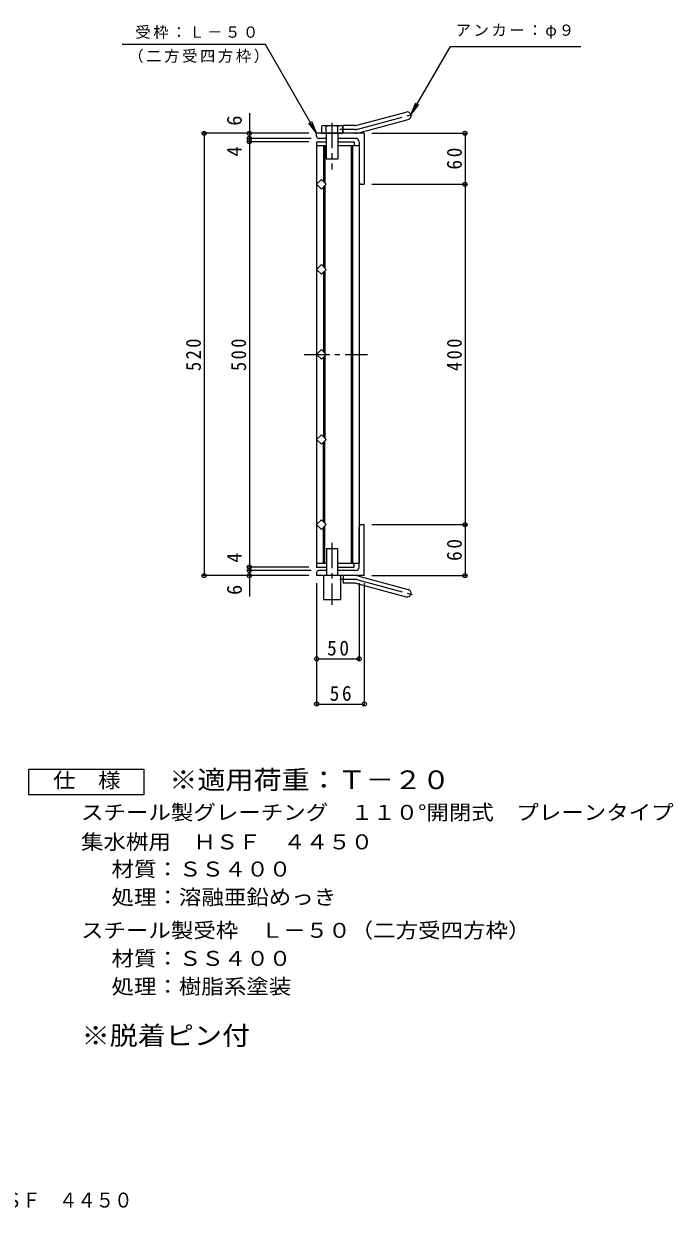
# Model space of a CAD drawing. Units: millimetres, scale not verified. Extents: x -846 to 877, y -823 to 705.
# Drawn here: x 114 to 877, y -823 to 571 of the extents above; entities that cross this region are included whole.
import ezdxf
from ezdxf.enums import TextEntityAlignment as Align

# ---------------------------------------------------------------- set-up
doc = ezdxf.new("R2010")
doc.units = ezdxf.units.MM
doc.header["$LTSCALE"] = 6
doc.header["$PDMODE"] = 32
doc.header["$PDSIZE"] = 4.8
doc.linetypes.add('CHAIN1', pattern=[8, 5, -1, 1, -1])
doc.linetypes.add('CHAIN2', pattern=[12, 9, -1, 1, -1])
for name, color, linetype, lineweight in [('A-1', 2, 'Continuous', 9), ('A-2', 3, 'Continuous', 9), ('A-4', 7, 'Continuous', 9), ('A-5', 7, 'Continuous', 9), ('A-9', 4, 'Continuous', 9), ('F-4_F-4ﾚｲﾔ', 2, 'Continuous', 9)]:
    doc.layers.add(name, color=color, linetype=linetype, lineweight=lineweight)
doc.layers.add('F-5_F-5ﾚｲﾔ', color=2, linetype='Continuous')
doc.styles.add('ＭＳ ゴシック', font='')
doc.styles.get('ＭＳ ゴシック').set_extended_font_data('MS Gothic')

msp = doc.modelspace()

# ---------------------------------------------------------------- linework, layer by layer
at = {"layer": 'A-1'}
for p, q in [((505.253, 451.497), (563.443, 467.09)), ((489.108, 442.19), (489.108, 451.191)), ((502.923, 451.191), (489.108, 451.191)), ((507.582, 442.804), (565.773, 458.396)), ((458.108, 438.69), (458.108, 442.19)), ((514.108, 442.19), (458.108, 442.19)), ((469.108, 436.191), (460.608, 436.191)), ((504.108, 436.191), (483.108, 436.191)), ((508.108, 432.191), (508.108, 384.691)), ((514.108, 442.19), (514.108, 382.191)), ((510.608, 382.191), (514.108, 382.191)), ((508.108, -67.81), (508.108, -20.31)), ((510.608, -17.81), (514.108, -17.81)), ((514.108, -77.81), (514.108, -17.81)), ((458.108, -74.31), (458.108, -77.81)), ((514.108, -77.81), (458.108, -77.81)), ((469.608, -71.81), (460.608, -71.81)), ((504.108, -71.81), (482.608, -71.81)), ((489.108, -77.81), (489.108, -86.81)), ((507.582, -78.423), (565.773, -94.015)), ((502.923, -86.81), (489.108, -86.81)), ((505.253, -87.116), (563.443, -102.709))]:
    msp.add_line(p, q, dxfattribs=at)
at = {"layer": 'A-1', "linetype": 'CHAIN2'}
for p, q in [((506.417, 447.151), (571.584, 464.612)), ((502.923, 446.69), (485.303, 446.69)), ((502.923, -82.31), (485.303, -82.31)), ((506.417, -82.77), (571.584, -100.231))]:
    msp.add_line(p, q, dxfattribs=at)
at = {"layer": 'A-1'}
for centre, radius, start, end in [((564.608, 462.743), 4.5, 285.00014, 104.99991), ((502.923, 460.191), 9, 270, 285.00002), ((460.608, 438.69), 2.5, 180, 270), ((502.923, 460.191), 18, 270, 285), ((504.108, 432.191), 4, 0, 90), ((510.608, 384.691), 2.5, 180, 270), ((510.608, -20.31), 2.5, 90, 180), ((504.108, -67.81), 4, 270, 0), ((460.608, -74.31), 2.5, 90, 180), ((502.923, -95.81), 18, 74.99998, 89.99998), ((502.923, -95.81), 9, 74.99998, 90), ((564.608, -98.362), 4.5, 255.00008, 74.99986)]:
    msp.add_arc(centre, radius, start, end, dxfattribs=at)
at = {"layer": 'A-1', "linetype": 'CHAIN2'}
for centre, start, end in [((502.923, 460.191), 270, 284.99995), ((502.923, -95.81), 75.00005, 90)]:
    msp.add_arc(centre, 13.5, start, end, dxfattribs=at)
at = {"layer": 'A-2'}
for p, q in [((458.108, 432.191), (458.108, -67.81)), ((458.108, 432.191), (469.108, 432.191)), ((483.108, 432.191), (502.108, 432.191)), ((502.108, 432.191), (502.108, 427.691)), ((458.108, 427.691), (469.108, 427.691)), ((466.108, 427.691), (466.108, 385.504)), ((467.608, 427.691), (467.608, 384.004)), ((483.108, 427.691), (508.108, 427.691)), ((498.608, 427.691), (498.608, -63.31)), ((500.108, 427.691), (500.108, -63.31)), ((508.108, 427.691), (508.108, -63.31)), ((466.108, 378.877), (466.108, 285.504)), ((467.608, 380.377), (467.608, 284.004)), ((458.108, 282.191), (463.765, 287.848)), ((463.765, 287.848), (469.422, 282.191)), ((466.108, 278.877), (466.108, 185.504)), ((467.608, 280.377), (467.608, 184.004)), ((458.108, 182.191), (463.765, 187.847)), ((463.765, 187.847), (469.422, 182.191)), ((466.108, 178.877), (466.108, 85.504)), ((467.608, 180.377), (467.608, 84.004)), ((458.108, 82.19), (463.765, 76.533)), ((463.765, 76.533), (469.422, 82.19)), ((466.108, -14.496), (466.108, 78.876)), ((467.608, -15.996), (467.608, 80.376)), ((466.108, -63.31), (466.108, -21.124)), ((467.608, -63.31), (467.608, -19.624)), ((458.108, -63.31), (469.608, -63.31)), ((458.108, -67.81), (469.608, -67.81)), ((482.608, -63.31), (508.108, -63.31)), ((482.608, -67.81), (502.108, -67.81)), ((502.108, -67.81), (502.108, -63.31))]:
    msp.add_line(p, q, dxfattribs=at)
at = {"layer": 'A-2', "linetype": 'CHAIN1'}
msp.add_line((443.47, 182.19), (517.687, 182.19), dxfattribs=at)
at = {"layer": 'A-2'}
for points in [[(469.422, 382.191), (463.765, 376.534), (458.108, 382.191), (463.765, 387.847)], [(469.422, -17.81), (463.765, -12.153), (458.108, -17.81), (463.765, -23.467)]]:
    msp.add_lwpolyline(points, close=True, dxfattribs=at)
for points in [[(469.422, 282.191), (463.765, 276.534), (458.108, 282.191)], [(469.422, 182.191), (463.765, 176.534), (458.108, 182.191)], [(469.422, 82.19), (463.765, 87.847), (458.108, 82.19)]]:
    msp.add_lwpolyline(points, dxfattribs=at)
at = {"layer": 'A-4'}
for p, q in [((379.027, 465.84), (379.027, -102.399)), ((449.108, 442.19), (324.146, 442.19)), ((325.946, 442.19), (325.946, -77.81)), ((451.608, 436.191), (377.227, 436.191)), ((449.108, 432.191), (377.227, 432.191)), ((388.027, 442.19), (380.827, 442.19)), ((523.108, 442.19), (634.232, 442.19)), ((632.432, 442.19), (632.432, 382.191)), ((523.108, 382.191), (634.232, 382.191)), ((632.432, 382.191), (632.432, -17.81)), ((523.108, -17.81), (634.232, -17.81)), ((632.432, -17.81), (632.432, -77.81)), ((449.108, -67.81), (377.227, -67.81)), ((449.108, -77.81), (324.146, -77.81)), ((451.608, -71.81), (377.227, -71.81)), ((523.108, -77.81), (634.232, -77.81)), ((458.108, -86.81), (458.108, -230.62)), ((508.108, -86.81), (508.108, -177.406)), ((514.108, -86.81), (514.108, -230.62)), ((458.108, -175.606), (508.108, -175.606)), ((458.108, -228.82), (514.108, -228.82))]:
    msp.add_line(p, q, dxfattribs=at)
for p in [(325.946, 442.19), (379.027, 442.19), (379.027, 436.191), (379.027, 432.191), (632.432, 442.19), (632.432, 382.191), (632.432, -17.81), (379.027, -67.81), (379.027, -71.81), (325.946, -77.81), (379.027, -77.81), (632.432, -77.81), (458.108, -175.606), (508.108, -175.606), (458.108, -228.82), (514.108, -228.82)]:
    msp.add_point(p, dxfattribs=at)
at = {"layer": 'A-5'}
for p, q in [((397.887, 546.496), (229.693, 546.496)), ((458.108, 442.19), (397.887, 546.496)), ((568.955, 463.907), (574.695, 477.766)), ((568.955, 463.907), (578.086, 475.808)), ((458.108, 442.19), (448.977, 454.091)), ((458.108, 442.19), (452.368, 456.049))]:
    msp.add_line(p, q, dxfattribs=at)
msp.add_lwpolyline([(568.955, 463.907), (615.383, 544.324), (768.565, 544.324)], dxfattribs=at)
at = {"layer": 'A-9'}
for p, q in [((466.389, 451.151), (485.828, 451.151)), ((469.108, 442.19), (469.108, 450.11)), ((483.108, 442.19), (483.108, 450.11)), ((488.547, 450.11), (488.547, 442.19)), ((469.108, 442.19), (469.108, 412.191)), ((483.108, 442.19), (483.108, 412.191)), ((469.108, 412.191), (483.108, 412.191)), ((469.608, -46.112), (482.608, -46.112)), ((469.608, -46.112), (469.608, -77.81)), ((482.608, -46.112), (482.608, -77.81)), ((466.108, -77.81), (466.108, -105.81)), ((486.108, -77.81), (486.108, -105.81)), ((466.108, -105.81), (486.108, -105.81))]:
    msp.add_line(p, q, dxfattribs=at)
at = {"layer": 'A-9', "linetype": 'CHAIN1'}
for p, q in [((476.108, 454.572), (476.108, 399.614)), ((476.108, -39.106), (476.108, -112.301))]:
    msp.add_line(p, q, dxfattribs=at)
at = {"layer": 'A-9'}
msp.add_lwpolyline([(463.669, 450.11), (463.669, 442.19), (488.547, 442.19)], dxfattribs=at)
for centre, radius, start, end in [((466.389, 447.077), 4.074, 48.12389, 131.8763), ((476.108, 427.084), 24.066, 73.09029, 106.90971), ((485.828, 447.077), 4.074, 48.1237, 131.87611)]:
    msp.add_arc(centre, radius, start, end, dxfattribs=at)
at = {"layer": 'F-4_F-4ﾚｲﾔ'}
msp.add_lwpolyline([(119.959, -335.42), (119.959, -305.42), (254.959, -305.42), (254.959, -335.42)], close=True, dxfattribs=at)

# ---------------------------------------------------------------- texts
at = {"layer": 'A-4', "color": 2, "style": 'ＭＳ ゴシック'}
for s, p in [('6', (375.427, 451.027)), ('4', (375.427, 414.855)), ('4', (375.427, -62.7)), ('6', (375.427, -100.525))]:
    msp.add_text(s, height=17.6, rotation=90, dxfattribs=at).set_placement(p, align=Align.BOTTOM_LEFT)
at = {"layer": 'A-4', "color": 2, "char_height": 17.6, "attachment_point": 7, "rotation": 90, "style": 'ＭＳ ゴシック'}
for s, insert in [('\\T1.27;\\W0.95;60', (628.832, 399.441)), ('\\T1.27;\\W0.9;520', (322.346, 162.69)), ('\\T1.27;\\W0.9;500', (375.427, 162.69)), ('\\T1.27;\\W0.9;400', (628.832, 162.69)), ('\\T1.27;\\W0.95;60', (628.832, -60.56))]:
    msp.add_mtext(s, dxfattribs=dict(at, insert=insert))
at = {"layer": 'A-4', "color": 2, "char_height": 17.6, "attachment_point": 7, "style": 'ＭＳ ゴシック'}
for s, insert in [('\\T1.27;\\W0.95;50', (470.358, -172.006)), ('\\T1.27;\\W0.95;56', (473.358, -225.22))]:
    msp.add_mtext(s, dxfattribs=dict(at, insert=insert))
at = {"layer": 'A-5', "char_height": 13.2, "attachment_point": 7, "style": 'ＭＳ ゴシック'}
for s, insert in [('\\T1.17;受枠：Ｌ－５０', (245.147, 553.033)), ('\\T1.17;アンカー：φ９', (621.377, 553.174)), ('\\T1.17;（二方受四方枠）', (236.821, 524.654))]:
    msp.add_mtext(s, dxfattribs=dict(at, insert=insert))
at = {"layer": 'F-4_F-4ﾚｲﾔ', "style": 'ＭＳ ゴシック', "width": 1.1}
for s, p in [('仕\u3000様', (148.459, -332.421)), ('スチール製グレーチング\u3000１１０°開閉式\u3000プレーンタイプ', (181.212, -370.172)), ('集水桝用\u3000ＨＳＦ\u3000４４５０', (181.212, -404.86)), ('材質：ＳＳ４００', (217.04, -436.842)), ('処理：溶融亜鉛めっき', (217.04, -469.842)), ('スチール製受枠\u3000Ｌ－５０（二方受四方枠）', (181.213, -508.843)), ('材質：ＳＳ４００', (217.04, -541.843)), ('処理：樹脂系塗装', (217.04, -574.843))]:
    msp.add_text(s, height=17.6, dxfattribs=at).set_placement(p, align=Align.BOTTOM_LEFT)
at = {"layer": 'F-4_F-4ﾚｲﾔ', "color": 3, "style": 'ＭＳ ゴシック', "width": 1.1}
msp.add_text('※脱着ピン付', height=21.99, dxfattribs=at).set_placement((181.97, -636.057), align=Align.BOTTOM_LEFT)
at = {"layer": 'F-5_F-5ﾚｲﾔ', "color": 3, "style": 'ＭＳ ゴシック', "width": 1.1}
msp.add_text('※適用荷重：Ｔ－２０', height=21.99, dxfattribs=at).set_placement((284.959, -335.42), align=Align.BOTTOM_LEFT)
at = {"layer": 'F-5_F-5ﾚｲﾔ', "style": 'ＭＳ ゴシック', "width": 0.9}
msp.add_text('集水桝用\u3000ＨＳＦ\u3000４４５０', height=17.6, dxfattribs=at).set_placement((-39.071, -825.907), align=Align.BOTTOM_LEFT)

doc.saveas('drawing.dxf')
